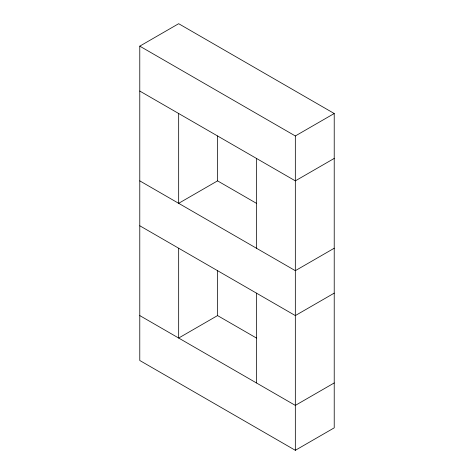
<?xml version="1.0" encoding="UTF-8"?>
<svg xmlns="http://www.w3.org/2000/svg" width="474" height="474" viewBox="0 0 474 474"><rect width="100%" height="100%" fill="white"/><g stroke="black" fill="none" stroke-linecap="round" stroke-linejoin="round"><path stroke-width="0.71" d="M139.777 46.15L178.668 23.7L334.223 113.511L334.223 427.85L295.332 450.3L139.777 360.489L139.777 46.15L295.332 135.961L334.223 113.511M256.446 203.322L217.554 180.867L178.668 203.322L178.668 113.511M334.223 158.417L295.332 180.867L139.777 91.055M256.446 338.039L217.554 315.583L178.668 338.039L178.668 248.228M334.223 248.228L295.332 270.678L139.777 180.867M334.223 293.133L295.332 315.583L139.777 225.772M334.223 382.945L295.332 405.394L139.777 315.583M295.332 135.961L295.332 450.3M256.446 158.417L256.446 248.228M256.446 293.133L256.446 382.945M217.554 135.961L217.554 180.867M217.554 270.678L217.554 315.583"/></g></svg>
